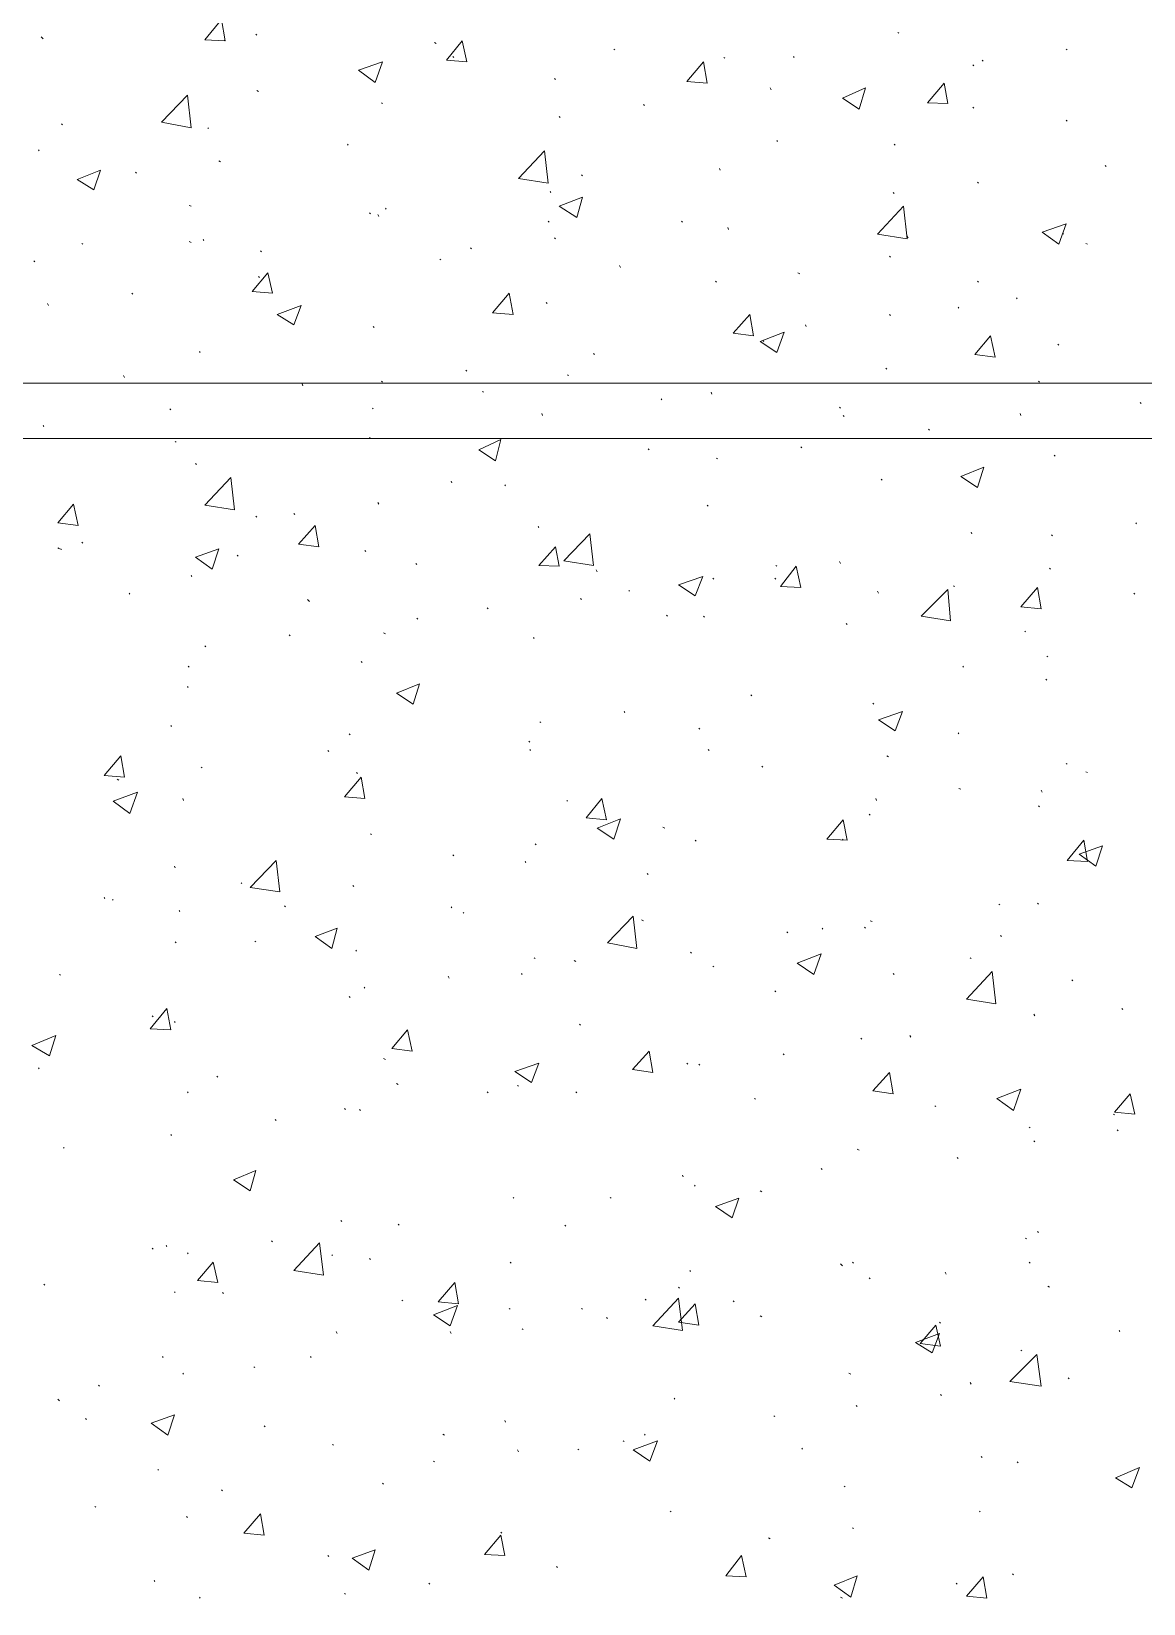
# Model space of a CAD drawing. Header units: millimetres. Extents: x 2928 to 3112, y 1220 to 1280.
# Drawn here: x 2976.951 to 2978.954, y 1254.415 to 1257.247 of the extents above; entities that cross this region are included whole.
import ezdxf

# ---------------------------------------------------------------- set-up
doc = ezdxf.new("R2010")
doc.units = ezdxf.units.MM

msp = doc.modelspace()

# ---------------------------------------------------------------- linework, layer by layer
at = {"color": 253, "linetype": 'Continuous', "lineweight": 5, "true_color": 0x9a9a9a}
for points in [[(2961.3116, 1241.9003), (2980.43854, 1241.9003), (2980.43854, 1247.74538), (2972.27343, 1247.74538), (2972.27343, 1256.61384), (2980.43854, 1256.61384), (2980.43854, 1261.45224), (2961.3116, 1261.45224), (2961.3116, 1249.1904)], [(2980.53854, 1247.84538), (2972.37343, 1247.84538), (2972.37343, 1256.51384), (2980.53854, 1256.51384)]]:
    msp.add_lwpolyline(points, dxfattribs=at)
at = {"color": 92, "linetype": 'Continuous', "lineweight": 13, "true_color": 0x00b800}
for points in [[(2977.2635, 1257.23218), (2977.2935, 1257.26885), (2977.2935, 1257.26885)], [(2977.30016, 1257.23052), (2977.2935, 1257.26885), (2977.2935, 1257.26885)], [(2976.97183, 1257.23385), (2976.96849, 1257.23718), (2976.96849, 1257.23718)], [(2977.2635, 1257.23218), (2977.30016, 1257.23052), (2977.30016, 1257.23052)], [(2977.30016, 1257.23052), (2977.2985, 1257.23218), (2977.2985, 1257.23218)], [(2977.35683, 1257.24052), (2977.35517, 1257.24218), (2977.35517, 1257.24218)], [(2977.68017, 1257.22552), (2977.67684, 1257.22718), (2977.67684, 1257.22718)], [(2977.6985, 1257.19552), (2977.72684, 1257.23052), (2977.72684, 1257.23052)], [(2977.73517, 1257.19218), (2977.72684, 1257.23052), (2977.72684, 1257.23052)], [(2978.51352, 1257.24385), (2978.51185, 1257.24552), (2978.51185, 1257.24552)], [(2977.6985, 1257.19552), (2977.73517, 1257.19218), (2977.73517, 1257.19218)], [(2977.71184, 1257.20052), (2977.71017, 1257.20218), (2977.71017, 1257.20218)], [(2978.00184, 1257.21385), (2978.00017, 1257.21552), (2978.00017, 1257.21552)], [(2978.20018, 1257.19885), (2978.19851, 1257.20052), (2978.19851, 1257.20052)], [(2978.32518, 1257.20052), (2978.32351, 1257.20218), (2978.32351, 1257.20218)], [(2978.66518, 1257.19385), (2978.66352, 1257.19552), (2978.66352, 1257.19552)], [(2978.81685, 1257.21385), (2978.81519, 1257.21552), (2978.81519, 1257.21552)], [(2977.54017, 1257.17718), (2977.5835, 1257.19218), (2977.5835, 1257.19218)], [(2977.54017, 1257.17718), (2977.57017, 1257.15551), (2977.57017, 1257.15551)], [(2977.57017, 1257.15551), (2977.5835, 1257.19218), (2977.5835, 1257.19218)], [(2978.13184, 1257.15718), (2978.16184, 1257.19218), (2978.16184, 1257.19218)], [(2978.16851, 1257.15385), (2978.16184, 1257.19218), (2978.16184, 1257.19218)], [(2978.64852, 1257.18552), (2978.64685, 1257.18718), (2978.64685, 1257.18718)], [(2977.36017, 1257.13885), (2977.35683, 1257.14051), (2977.35683, 1257.14051)], [(2977.89517, 1257.16051), (2977.89351, 1257.16218), (2977.89351, 1257.16218)], [(2978.13184, 1257.15718), (2978.16851, 1257.15385), (2978.16851, 1257.15385)], [(2978.28351, 1257.14218), (2978.28185, 1257.14551), (2978.28185, 1257.14551)], [(2978.41185, 1257.12718), (2978.45351, 1257.14551), (2978.45351, 1257.14551)], [(2978.44185, 1257.10718), (2978.45351, 1257.14551), (2978.45351, 1257.14551)], [(2978.56518, 1257.11885), (2978.59518, 1257.15385), (2978.59518, 1257.15385)], [(2978.60185, 1257.11718), (2978.59518, 1257.15385), (2978.59518, 1257.15385)], [(2977.18516, 1257.08385), (2977.23183, 1257.13218), (2977.23183, 1257.13218)], [(2977.2385, 1257.07385), (2977.23183, 1257.13218), (2977.23183, 1257.13218)], [(2977.5835, 1257.11718), (2977.58184, 1257.11885), (2977.58184, 1257.11885)], [(2978.05518, 1257.11385), (2978.05351, 1257.11551), (2978.05351, 1257.11551)], [(2978.41185, 1257.12718), (2978.44185, 1257.10718), (2978.44185, 1257.10718)], [(2978.56518, 1257.11885), (2978.60185, 1257.11718), (2978.60185, 1257.11718)], [(2978.64852, 1257.10885), (2978.64685, 1257.11051), (2978.64685, 1257.11051)], [(2977.00683, 1257.07885), (2977.00516, 1257.08051), (2977.00516, 1257.08051)], [(2977.18516, 1257.08385), (2977.2385, 1257.07385), (2977.2385, 1257.07385)], [(2977.90351, 1257.09218), (2977.90184, 1257.09385), (2977.90184, 1257.09385)], [(2978.81685, 1257.08551), (2978.81519, 1257.08718), (2978.81519, 1257.08718)], [(2977.27016, 1257.07218), (2977.2685, 1257.07385), (2977.2685, 1257.07385)], [(2976.96516, 1257.03218), (2976.96349, 1257.03385), (2976.96349, 1257.03385)], [(2977.52183, 1257.04218), (2977.52017, 1257.04385), (2977.52017, 1257.04385)], [(2977.82851, 1256.98218), (2977.87517, 1257.03218), (2977.87517, 1257.03218)], [(2977.88184, 1256.97385), (2977.87517, 1257.03218), (2977.87517, 1257.03218)], [(2978.29518, 1257.04885), (2978.29351, 1257.05051), (2978.29351, 1257.05051)], [(2978.50685, 1257.04218), (2978.50518, 1257.04385), (2978.50518, 1257.04385)], [(2977.03349, 1256.98051), (2977.07516, 1256.99718), (2977.07516, 1256.99718)], [(2977.06349, 1256.96218), (2977.07516, 1256.99718), (2977.07516, 1256.99718)], [(2977.29183, 1257.01218), (2977.2885, 1257.01385), (2977.2885, 1257.01385)], [(2978.19184, 1256.99718), (2978.19018, 1257.00051), (2978.19018, 1257.00051)], [(2978.88685, 1257.00385), (2978.88519, 1257.00551), (2978.88519, 1257.00551)], [(2977.03349, 1256.98051), (2977.06349, 1256.96218), (2977.06349, 1256.96218)], [(2977.14016, 1256.99218), (2977.1385, 1256.99385), (2977.1385, 1256.99385)], [(2977.82851, 1256.98218), (2977.88184, 1256.97385), (2977.88184, 1256.97385)], [(2977.94351, 1256.98718), (2977.94184, 1256.98885), (2977.94184, 1256.98885)], [(2978.65685, 1256.97385), (2978.65518, 1256.97551), (2978.65518, 1256.97551)], [(2977.88684, 1256.95718), (2977.88517, 1256.95885), (2977.88517, 1256.95885)], [(2977.90184, 1256.93218), (2977.94351, 1256.94885), (2977.94351, 1256.94885)], [(2977.93351, 1256.91218), (2977.94351, 1256.94885), (2977.94351, 1256.94885)], [(2978.50518, 1256.95551), (2978.50352, 1256.95718), (2978.50352, 1256.95718)], [(2977.2385, 1256.93218), (2977.23516, 1256.93385), (2977.23516, 1256.93385)], [(2977.56184, 1256.91884), (2977.56017, 1256.92051), (2977.56017, 1256.92051)], [(2977.57684, 1256.91384), (2977.57517, 1256.91718), (2977.57517, 1256.91718)], [(2977.59017, 1256.92718), (2977.5885, 1256.92884), (2977.5885, 1256.92884)], [(2977.90184, 1256.93218), (2977.93351, 1256.91218), (2977.93351, 1256.91218)], [(2978.47518, 1256.88218), (2978.52185, 1256.93218), (2978.52185, 1256.93218)], [(2978.52852, 1256.87384), (2978.52185, 1256.93218), (2978.52185, 1256.93218)], [(2977.88351, 1256.90384), (2977.88184, 1256.90551), (2977.88184, 1256.90551)], [(2978.12351, 1256.90384), (2978.12184, 1256.90551), (2978.12184, 1256.90551)], [(2978.20684, 1256.89051), (2978.20518, 1256.89384), (2978.20518, 1256.89384)], [(2978.47518, 1256.88218), (2978.52852, 1256.87384), (2978.52852, 1256.87384)], [(2978.77185, 1256.88551), (2978.81519, 1256.90051), (2978.81519, 1256.90051)], [(2978.77185, 1256.88551), (2978.80185, 1256.86384), (2978.80185, 1256.86384)], [(2978.80185, 1256.86384), (2978.81519, 1256.90051), (2978.81519, 1256.90051)], [(2978.81019, 1256.88218), (2978.80852, 1256.88384), (2978.80852, 1256.88384)], [(2977.04349, 1256.86384), (2977.04183, 1256.86551), (2977.04183, 1256.86551)], [(2977.2385, 1256.86718), (2977.23516, 1256.86884), (2977.23516, 1256.86884)], [(2977.26183, 1256.87051), (2977.26016, 1256.87218), (2977.26016, 1256.87218)], [(2977.7435, 1256.85551), (2977.74184, 1256.85718), (2977.74184, 1256.85718)], [(2977.89517, 1256.87384), (2977.89351, 1256.87551), (2977.89351, 1256.87551)], [(2978.53018, 1256.87551), (2978.52852, 1256.87884), (2978.52852, 1256.87884)], [(2978.85352, 1256.86384), (2978.85019, 1256.86551), (2978.85019, 1256.86551)], [(2976.95683, 1256.83218), (2976.95516, 1256.83384), (2976.95516, 1256.83384)], [(2977.36517, 1256.85051), (2977.3635, 1256.85218), (2977.3635, 1256.85218)], [(2977.6885, 1256.83551), (2977.68684, 1256.83718), (2977.68684, 1256.83718)], [(2978.01184, 1256.82218), (2978.01017, 1256.82551), (2978.01017, 1256.82551)], [(2978.49852, 1256.84051), (2978.49685, 1256.84218), (2978.49685, 1256.84218)], [(2977.3485, 1256.77884), (2977.37683, 1256.81218), (2977.37683, 1256.81218)], [(2977.36183, 1256.80384), (2977.36017, 1256.80551), (2977.36017, 1256.80551)], [(2977.38517, 1256.77551), (2977.37683, 1256.81218), (2977.37683, 1256.81218)], [(2978.18518, 1256.79551), (2978.18351, 1256.79718), (2978.18351, 1256.79718)], [(2978.33518, 1256.81051), (2978.33185, 1256.81218), (2978.33185, 1256.81218)], [(2978.65685, 1256.79551), (2978.65518, 1256.79718), (2978.65518, 1256.79718)], [(2977.1335, 1256.77384), (2977.13183, 1256.77551), (2977.13183, 1256.77551)], [(2977.3485, 1256.77884), (2977.38517, 1256.77551), (2977.38517, 1256.77551)], [(2977.78184, 1256.74051), (2977.81184, 1256.77551), (2977.81184, 1256.77551)], [(2977.81851, 1256.73718), (2977.81184, 1256.77551), (2977.81184, 1256.77551)], [(2976.98183, 1256.75384), (2976.98016, 1256.75718), (2976.98016, 1256.75718)], [(2977.3935, 1256.73718), (2977.43683, 1256.75384), (2977.43683, 1256.75384)], [(2977.4235, 1256.71884), (2977.43683, 1256.75384), (2977.43683, 1256.75384)], [(2977.78184, 1256.74051), (2977.81851, 1256.73718), (2977.81851, 1256.73718)], [(2977.88017, 1256.75718), (2977.87851, 1256.75884), (2977.87851, 1256.75884)], [(2978.62185, 1256.74884), (2978.62018, 1256.75051), (2978.62018, 1256.75051)], [(2978.72685, 1256.76551), (2978.72518, 1256.76718), (2978.72518, 1256.76718)], [(2977.3935, 1256.73718), (2977.4235, 1256.71884), (2977.4235, 1256.71884)], [(2977.5685, 1256.71384), (2977.56684, 1256.71551), (2977.56684, 1256.71551)], [(2978.21518, 1256.70384), (2978.24518, 1256.73718), (2978.24518, 1256.73718)], [(2978.25184, 1256.69884), (2978.24518, 1256.73718), (2978.24518, 1256.73718)], [(2978.34685, 1256.71551), (2978.34518, 1256.71884), (2978.34518, 1256.71884)], [(2978.49852, 1256.73551), (2978.49685, 1256.73718), (2978.49685, 1256.73718)], [(2978.21518, 1256.70384), (2978.25184, 1256.69884), (2978.25184, 1256.69884)], [(2978.26351, 1256.68884), (2978.30685, 1256.70551), (2978.30685, 1256.70551)], [(2978.26351, 1256.68884), (2978.29351, 1256.66884), (2978.29351, 1256.66884)], [(2978.27018, 1256.68884), (2978.26851, 1256.69051), (2978.26851, 1256.69051)], [(2978.29351, 1256.66884), (2978.30685, 1256.70551), (2978.30685, 1256.70551)], [(2978.65018, 1256.66551), (2978.67852, 1256.69884), (2978.67852, 1256.69884)], [(2978.68685, 1256.66051), (2978.67852, 1256.69884), (2978.67852, 1256.69884)], [(2978.80185, 1256.68217), (2978.80019, 1256.68384), (2978.80019, 1256.68384)], [(2977.25516, 1256.66884), (2977.2535, 1256.67051), (2977.2535, 1256.67051)], [(2977.96517, 1256.66551), (2977.96351, 1256.66717), (2977.96351, 1256.66717)], [(2978.65018, 1256.66551), (2978.68685, 1256.66051), (2978.68685, 1256.66051)], [(2977.1185, 1256.62384), (2977.11683, 1256.62717), (2977.11683, 1256.62717)], [(2977.73517, 1256.63551), (2977.7335, 1256.63717), (2977.7335, 1256.63717)], [(2977.91851, 1256.62717), (2977.91684, 1256.62884), (2977.91684, 1256.62884)], [(2978.49185, 1256.63884), (2978.49018, 1256.64051), (2978.49018, 1256.64051)], [(2977.44017, 1256.60884), (2977.4385, 1256.61217), (2977.4385, 1256.61217)], [(2977.5835, 1256.61551), (2977.58184, 1256.61717), (2977.58184, 1256.61717)], [(2977.76517, 1256.59717), (2977.7635, 1256.59884), (2977.7635, 1256.59884)], [(2978.76685, 1256.61551), (2978.76519, 1256.61717), (2978.76519, 1256.61717)], [(2978.08684, 1256.58384), (2978.08518, 1256.58551), (2978.08518, 1256.58551)], [(2978.17684, 1256.59384), (2978.17518, 1256.59717), (2978.17518, 1256.59717)], [(2978.40851, 1256.56884), (2978.40685, 1256.57051), (2978.40685, 1256.57051)], [(2978.95019, 1256.57717), (2978.94852, 1256.57884), (2978.94852, 1256.57884)], [(2977.20183, 1256.56551), (2977.20016, 1256.56717), (2977.20016, 1256.56717)], [(2977.56684, 1256.56717), (2977.56517, 1256.56884), (2977.56517, 1256.56884)], [(2977.87184, 1256.55551), (2977.87017, 1256.55884), (2977.87017, 1256.55884)], [(2978.41518, 1256.55384), (2978.41351, 1256.55551), (2978.41351, 1256.55551)], [(2978.73352, 1256.55551), (2978.73185, 1256.55884), (2978.73185, 1256.55884)], [(2976.97349, 1256.53551), (2976.97183, 1256.53717), (2976.97183, 1256.53717)], [(2977.56184, 1256.51384), (2977.56017, 1256.51551), (2977.56017, 1256.51551)], [(2978.56852, 1256.52884), (2978.56685, 1256.53051), (2978.56685, 1256.53051)], [(2977.21183, 1256.50717), (2977.21016, 1256.50884), (2977.21016, 1256.50884)], [(2977.75684, 1256.49384), (2977.79684, 1256.51217), (2977.79684, 1256.51217)], [(2977.75684, 1256.49384), (2977.78684, 1256.47384), (2977.78684, 1256.47384)], [(2977.78684, 1256.47384), (2977.79684, 1256.51217), (2977.79684, 1256.51217)], [(2978.06351, 1256.49384), (2978.06184, 1256.49551), (2978.06184, 1256.49551)], [(2978.33851, 1256.49717), (2978.33685, 1256.49884), (2978.33685, 1256.49884)], [(2977.2485, 1256.46717), (2977.24683, 1256.46884), (2977.24683, 1256.46884)], [(2978.18684, 1256.47717), (2978.18518, 1256.47884), (2978.18518, 1256.47884)], [(2978.62518, 1256.4455), (2978.66685, 1256.46217), (2978.66685, 1256.46217)], [(2978.65518, 1256.4255), (2978.66685, 1256.46217), (2978.66685, 1256.46217)], [(2978.79519, 1256.48217), (2978.79352, 1256.48384), (2978.79352, 1256.48384)], [(2977.2635, 1256.39384), (2977.31016, 1256.44384), (2977.31016, 1256.44384)], [(2977.31683, 1256.3855), (2977.31016, 1256.44384), (2977.31016, 1256.44384)], [(2977.7085, 1256.43384), (2977.70684, 1256.43717), (2977.70684, 1256.43717)], [(2977.80517, 1256.42884), (2977.80351, 1256.4305), (2977.80351, 1256.4305)], [(2978.48351, 1256.43884), (2978.48185, 1256.4405), (2978.48185, 1256.4405)], [(2978.62518, 1256.4455), (2978.65518, 1256.4255), (2978.65518, 1256.4255)], [(2976.99849, 1256.36217), (2977.02683, 1256.3955), (2977.02683, 1256.3955)], [(2977.03516, 1256.35717), (2977.02683, 1256.3955), (2977.02683, 1256.3955)], [(2977.2635, 1256.39384), (2977.31683, 1256.3855), (2977.31683, 1256.3855)], [(2977.35683, 1256.37217), (2977.35517, 1256.37384), (2977.35517, 1256.37384)], [(2977.42517, 1256.37717), (2977.4235, 1256.37884), (2977.4235, 1256.37884)], [(2977.57684, 1256.3955), (2977.57517, 1256.39884), (2977.57517, 1256.39884)], [(2978.17018, 1256.39217), (2978.16851, 1256.39384), (2978.16851, 1256.39384)], [(2976.99849, 1256.36217), (2977.03516, 1256.35717), (2977.03516, 1256.35717)], [(2977.43183, 1256.32384), (2977.46183, 1256.35717), (2977.46183, 1256.35717)], [(2977.4685, 1256.31884), (2977.46183, 1256.35717), (2977.46183, 1256.35717)], [(2977.86517, 1256.35384), (2977.86351, 1256.3555), (2977.86351, 1256.3555)], [(2978.64518, 1256.34217), (2978.64352, 1256.3455), (2978.64352, 1256.3455)], [(2978.94185, 1256.3605), (2978.94019, 1256.36217), (2978.94019, 1256.36217)], [(2977.00183, 1256.3155), (2976.99849, 1256.31717), (2976.99849, 1256.31717)], [(2977.00516, 1256.31384), (2977.00349, 1256.3155), (2977.00349, 1256.3155)], [(2977.04349, 1256.3255), (2977.04183, 1256.32717), (2977.04183, 1256.32717)], [(2977.24683, 1256.3005), (2977.2885, 1256.3155), (2977.2885, 1256.3155)], [(2977.27683, 1256.27884), (2977.2885, 1256.3155), (2977.2885, 1256.3155)], [(2977.43183, 1256.32384), (2977.4685, 1256.31884), (2977.4685, 1256.31884)], [(2977.86517, 1256.2855), (2977.89517, 1256.31884), (2977.89517, 1256.31884)], [(2977.90184, 1256.28384), (2977.89517, 1256.31884), (2977.89517, 1256.31884)], [(2977.91017, 1256.29384), (2977.95684, 1256.34217), (2977.95684, 1256.34217)], [(2977.96351, 1256.2855), (2977.95684, 1256.34217), (2977.95684, 1256.34217)], [(2978.79019, 1256.33884), (2978.78852, 1256.3405), (2978.78852, 1256.3405)], [(2977.24683, 1256.3005), (2977.27683, 1256.27884), (2977.27683, 1256.27884)], [(2977.3235, 1256.30217), (2977.32183, 1256.30384), (2977.32183, 1256.30384)], [(2977.5535, 1256.3105), (2977.55183, 1256.31217), (2977.55183, 1256.31217)], [(2977.64517, 1256.28717), (2977.6435, 1256.28884), (2977.6435, 1256.28884)], [(2977.91017, 1256.29384), (2977.96351, 1256.2855), (2977.96351, 1256.2855)], [(2978.40851, 1256.28884), (2978.40685, 1256.29217), (2978.40685, 1256.29217)], [(2977.24016, 1256.2655), (2977.2385, 1256.26717), (2977.2385, 1256.26717)], [(2977.86517, 1256.2855), (2977.90184, 1256.28384), (2977.90184, 1256.28384)], [(2977.97017, 1256.27384), (2977.96851, 1256.27717), (2977.96851, 1256.27717)], [(2978.11684, 1256.2505), (2978.16018, 1256.2655), (2978.16018, 1256.2655)], [(2978.14684, 1256.2305), (2978.16018, 1256.2655), (2978.16018, 1256.2655)], [(2978.18018, 1256.2605), (2978.17851, 1256.26217), (2978.17851, 1256.26217)], [(2978.29185, 1256.2605), (2978.29018, 1256.26217), (2978.29018, 1256.26217)], [(2978.29351, 1256.28384), (2978.29185, 1256.2855), (2978.29185, 1256.2855)], [(2978.30018, 1256.24717), (2978.32851, 1256.28384), (2978.32851, 1256.28384)], [(2978.33685, 1256.2455), (2978.32851, 1256.28384), (2978.32851, 1256.28384)], [(2978.78685, 1256.27884), (2978.78519, 1256.2805), (2978.78519, 1256.2805)], [(2977.1285, 1256.23384), (2977.12683, 1256.2355), (2977.12683, 1256.2355)], [(2978.02851, 1256.23884), (2978.02684, 1256.2405), (2978.02684, 1256.2405)], [(2978.11684, 1256.2505), (2978.14684, 1256.2305), (2978.14684, 1256.2305)], [(2978.30018, 1256.24717), (2978.33685, 1256.2455), (2978.33685, 1256.2455)], [(2978.47685, 1256.2355), (2978.47518, 1256.23884), (2978.47518, 1256.23884)], [(2978.55352, 1256.19383), (2978.60185, 1256.24217), (2978.60185, 1256.24217)], [(2978.60685, 1256.1855), (2978.60185, 1256.24217), (2978.60185, 1256.24217)], [(2978.61352, 1256.24717), (2978.61185, 1256.24884), (2978.61185, 1256.24884)], [(2978.73352, 1256.2105), (2978.76352, 1256.2455), (2978.76352, 1256.2455)], [(2978.77019, 1256.20717), (2978.76352, 1256.2455), (2978.76352, 1256.2455)], [(2978.93852, 1256.23384), (2978.93685, 1256.2355), (2978.93685, 1256.2355)], [(2977.45183, 1256.2205), (2977.4485, 1256.22383), (2977.4485, 1256.22383)], [(2977.7735, 1256.20717), (2977.77184, 1256.20883), (2977.77184, 1256.20883)], [(2977.94184, 1256.22383), (2977.94017, 1256.2255), (2977.94017, 1256.2255)], [(2978.73352, 1256.2105), (2978.77019, 1256.20717), (2978.77019, 1256.20717)], [(2977.64684, 1256.18883), (2977.64517, 1256.1905), (2977.64517, 1256.1905)], [(2978.09684, 1256.19383), (2978.09518, 1256.1955), (2978.09518, 1256.1955)], [(2978.16351, 1256.19217), (2978.16184, 1256.19383), (2978.16184, 1256.19383)], [(2978.42018, 1256.17883), (2978.41851, 1256.1805), (2978.41851, 1256.1805)], [(2978.55352, 1256.19383), (2978.60685, 1256.1855), (2978.60685, 1256.1855)], [(2977.41683, 1256.15883), (2977.41517, 1256.1605), (2977.41517, 1256.1605)], [(2977.5885, 1256.16217), (2977.58517, 1256.16383), (2977.58517, 1256.16383)], [(2977.85684, 1256.15383), (2977.85517, 1256.1555), (2977.85517, 1256.1555)], [(2978.74185, 1256.1655), (2978.74019, 1256.16717), (2978.74019, 1256.16717)], [(2977.26516, 1256.13883), (2977.2635, 1256.1405), (2977.2635, 1256.1405)], [(2978.78185, 1256.1205), (2978.78019, 1256.12217), (2978.78019, 1256.12217)], [(2977.23516, 1256.10217), (2977.2335, 1256.10383), (2977.2335, 1256.10383)], [(2977.54683, 1256.1105), (2977.54517, 1256.11217), (2977.54517, 1256.11217)], [(2978.63018, 1256.10217), (2978.62852, 1256.10383), (2978.62852, 1256.10383)], [(2977.2335, 1256.0655), (2977.23183, 1256.06717), (2977.23183, 1256.06717)], [(2977.6085, 1256.0555), (2977.65017, 1256.07217), (2977.65017, 1256.07217)], [(2977.6385, 1256.0355), (2977.65017, 1256.07217), (2977.65017, 1256.07217)], [(2978.78019, 1256.07883), (2978.77852, 1256.0805), (2978.77852, 1256.0805)], [(2977.6085, 1256.0555), (2977.6385, 1256.0355), (2977.6385, 1256.0355)], [(2978.24851, 1256.0505), (2978.24684, 1256.05217), (2978.24684, 1256.05217)], [(2978.46851, 1256.0355), (2978.46685, 1256.03717), (2978.46685, 1256.03717)], [(2977.86851, 1256.00217), (2977.86684, 1256.00383), (2977.86684, 1256.00383)], [(2978.02017, 1256.0205), (2978.01851, 1256.02217), (2978.01851, 1256.02217)], [(2978.47685, 1256.00717), (2978.52018, 1256.02217), (2978.52018, 1256.02217)], [(2978.47685, 1256.00717), (2978.50685, 1255.98716), (2978.50685, 1255.98716)], [(2978.50685, 1255.98716), (2978.52018, 1256.02217), (2978.52018, 1256.02217)], [(2977.2035, 1255.9955), (2977.20183, 1255.99717), (2977.20183, 1255.99717)], [(2977.52517, 1255.9805), (2977.5235, 1255.98216), (2977.5235, 1255.98216)], [(2978.15518, 1255.9905), (2978.15351, 1255.99216), (2978.15351, 1255.99216)], [(2978.62185, 1255.98216), (2978.62018, 1255.98383), (2978.62018, 1255.98383)], [(2977.48683, 1255.9505), (2977.48517, 1255.95216), (2977.48517, 1255.95216)], [(2977.84851, 1255.96716), (2977.84684, 1255.96883), (2977.84684, 1255.96883)], [(2977.85017, 1255.95216), (2977.84851, 1255.95383), (2977.84851, 1255.95383)], [(2978.17184, 1255.95216), (2978.17018, 1255.95383), (2978.17018, 1255.95383)], [(2977.08183, 1255.90716), (2977.11183, 1255.94216), (2977.11183, 1255.94216)], [(2977.1185, 1255.90383), (2977.11183, 1255.94216), (2977.11183, 1255.94216)], [(2977.2585, 1255.9205), (2977.25683, 1255.92216), (2977.25683, 1255.92216)], [(2978.26851, 1255.92216), (2978.26685, 1255.92383), (2978.26685, 1255.92383)], [(2978.49518, 1255.9405), (2978.49185, 1255.94216), (2978.49185, 1255.94216)], [(2978.81685, 1255.92716), (2978.81519, 1255.92883), (2978.81519, 1255.92883)], [(2977.08183, 1255.90716), (2977.1185, 1255.90383), (2977.1185, 1255.90383)], [(2977.1085, 1255.89883), (2977.10516, 1255.9005), (2977.10516, 1255.9005)], [(2977.51517, 1255.86883), (2977.54517, 1255.90383), (2977.54517, 1255.90383)], [(2977.5385, 1255.9105), (2977.53683, 1255.91216), (2977.53683, 1255.91216)], [(2977.55183, 1255.8655), (2977.54517, 1255.90383), (2977.54517, 1255.90383)], [(2978.85352, 1255.91216), (2978.85019, 1255.91383), (2978.85019, 1255.91383)], [(2977.0985, 1255.8605), (2977.14183, 1255.87716), (2977.14183, 1255.87716)], [(2977.1285, 1255.83883), (2977.14183, 1255.87716), (2977.14183, 1255.87716)], [(2977.22516, 1255.86216), (2977.2235, 1255.8655), (2977.2235, 1255.8655)], [(2977.51517, 1255.86883), (2977.55183, 1255.8655), (2977.55183, 1255.8655)], [(2977.91684, 1255.8605), (2977.91517, 1255.86216), (2977.91517, 1255.86216)], [(2977.95017, 1255.8305), (2977.97851, 1255.8655), (2977.97851, 1255.8655)], [(2977.98684, 1255.82716), (2977.97851, 1255.8655), (2977.97851, 1255.8655)], [(2978.47351, 1255.86216), (2978.47185, 1255.8655), (2978.47185, 1255.8655)], [(2978.62518, 1255.88216), (2978.62185, 1255.88383), (2978.62185, 1255.88383)], [(2978.77185, 1255.87716), (2978.77019, 1255.8805), (2978.77019, 1255.8805)], [(2977.0985, 1255.8605), (2977.1285, 1255.83883), (2977.1285, 1255.83883)], [(2978.46185, 1255.8355), (2978.46018, 1255.83716), (2978.46018, 1255.83716)], [(2978.76685, 1255.8505), (2978.76519, 1255.85216), (2978.76519, 1255.85216)], [(2977.95017, 1255.8305), (2977.98684, 1255.82716), (2977.98684, 1255.82716)], [(2977.97017, 1255.81216), (2978.01184, 1255.82883), (2978.01184, 1255.82883)], [(2977.97017, 1255.81216), (2978.00017, 1255.79216), (2978.00017, 1255.79216)], [(2978.00017, 1255.79216), (2978.01184, 1255.82883), (2978.01184, 1255.82883)], [(2978.09184, 1255.81216), (2978.08851, 1255.81383), (2978.08851, 1255.81383)], [(2978.38351, 1255.79216), (2978.41351, 1255.82716), (2978.41351, 1255.82716)], [(2978.42018, 1255.7905), (2978.41351, 1255.82716), (2978.41351, 1255.82716)], [(2977.5635, 1255.8005), (2977.56184, 1255.80216), (2977.56184, 1255.80216)], [(2977.86017, 1255.78216), (2977.85851, 1255.78383), (2977.85851, 1255.78383)], [(2978.14851, 1255.78883), (2978.14684, 1255.7905), (2978.14684, 1255.7905)], [(2978.38351, 1255.79216), (2978.42018, 1255.7905), (2978.42018, 1255.7905)], [(2978.41351, 1255.7905), (2978.41185, 1255.79216), (2978.41185, 1255.79216)], [(2978.81685, 1255.75383), (2978.84685, 1255.7905), (2978.84685, 1255.7905)], [(2978.83852, 1255.7655), (2978.88019, 1255.7805), (2978.88019, 1255.7805)], [(2978.85352, 1255.75216), (2978.84685, 1255.7905), (2978.84685, 1255.7905)], [(2978.86852, 1255.74383), (2978.88019, 1255.7805), (2978.88019, 1255.7805)], [(2977.34517, 1255.70549), (2977.39183, 1255.75383), (2977.39183, 1255.75383)], [(2977.3985, 1255.69716), (2977.39183, 1255.75383), (2977.39183, 1255.75383)], [(2977.71184, 1255.76216), (2977.71017, 1255.76383), (2977.71017, 1255.76383)], [(2977.84184, 1255.75049), (2977.84017, 1255.75216), (2977.84017, 1255.75216)], [(2978.81685, 1255.75383), (2978.85352, 1255.75216), (2978.85352, 1255.75216)], [(2978.83852, 1255.7655), (2978.86852, 1255.74383), (2978.86852, 1255.74383)], [(2977.21016, 1255.74049), (2977.2085, 1255.74383), (2977.2085, 1255.74383)], [(2978.06184, 1255.72883), (2978.06018, 1255.73049), (2978.06018, 1255.73049)], [(2977.33017, 1255.71216), (2977.3285, 1255.71383), (2977.3285, 1255.71383)], [(2977.34517, 1255.70549), (2977.3985, 1255.69716), (2977.3985, 1255.69716)], [(2977.53183, 1255.70716), (2977.53017, 1255.70883), (2977.53017, 1255.70883)], [(2977.08349, 1255.68549), (2977.08183, 1255.68716), (2977.08183, 1255.68716)], [(2977.0985, 1255.68216), (2977.09683, 1255.68383), (2977.09683, 1255.68383)], [(2977.4085, 1255.67049), (2977.40683, 1255.67216), (2977.40683, 1255.67216)], [(2977.7085, 1255.66883), (2977.70684, 1255.67049), (2977.70684, 1255.67049)], [(2978.69518, 1255.67383), (2978.69352, 1255.67549), (2978.69352, 1255.67549)], [(2978.76519, 1255.67549), (2978.76352, 1255.67716), (2978.76352, 1255.67716)], [(2977.2185, 1255.66216), (2977.21683, 1255.66383), (2977.21683, 1255.66383)], [(2977.73017, 1255.65883), (2977.7285, 1255.66049), (2977.7285, 1255.66049)], [(2977.98851, 1255.60549), (2978.03518, 1255.65383), (2978.03518, 1255.65383)], [(2978.04184, 1255.59549), (2978.03518, 1255.65383), (2978.03518, 1255.65383)], [(2978.05351, 1255.64549), (2978.05018, 1255.64716), (2978.05018, 1255.64716)], [(2978.46518, 1255.64383), (2978.46185, 1255.64549), (2978.46185, 1255.64549)], [(2977.35517, 1255.60716), (2977.3535, 1255.60883), (2977.3535, 1255.60883)], [(2977.46183, 1255.61716), (2977.50183, 1255.63216), (2977.50183, 1255.63216)], [(2977.46183, 1255.61716), (2977.49183, 1255.59549), (2977.49183, 1255.59549)], [(2977.49183, 1255.59549), (2977.50183, 1255.63216), (2977.50183, 1255.63216)], [(2978.31351, 1255.62383), (2978.31185, 1255.62549), (2978.31185, 1255.62549)], [(2978.37685, 1255.63049), (2978.37518, 1255.63216), (2978.37518, 1255.63216)], [(2978.45351, 1255.63216), (2978.45185, 1255.63383), (2978.45185, 1255.63383)], [(2978.69852, 1255.61716), (2978.69685, 1255.61883), (2978.69685, 1255.61883)], [(2977.21183, 1255.60549), (2977.21016, 1255.60716), (2977.21016, 1255.60716)], [(2977.53683, 1255.59049), (2977.53517, 1255.59216), (2977.53517, 1255.59216)], [(2977.98851, 1255.60549), (2978.04184, 1255.59549), (2978.04184, 1255.59549)], [(2978.14018, 1255.58716), (2978.13851, 1255.58883), (2978.13851, 1255.58883)], [(2978.33018, 1255.56883), (2978.37351, 1255.58549), (2978.37351, 1255.58549)], [(2978.36018, 1255.54883), (2978.37351, 1255.58549), (2978.37351, 1255.58549)], [(2977.85851, 1255.57716), (2977.85684, 1255.57883), (2977.85684, 1255.57883)], [(2977.93184, 1255.57216), (2977.92851, 1255.57383), (2977.92851, 1255.57383)], [(2978.18018, 1255.56216), (2978.17851, 1255.56383), (2978.17851, 1255.56383)], [(2978.33018, 1255.56883), (2978.36018, 1255.54883), (2978.36018, 1255.54883)], [(2978.63518, 1255.50382), (2978.68185, 1255.55383), (2978.68185, 1255.55383)], [(2978.64352, 1255.57716), (2978.64185, 1255.57883), (2978.64185, 1255.57883)], [(2978.68852, 1255.49549), (2978.68185, 1255.55383), (2978.68185, 1255.55383)], [(2977.00349, 1255.54716), (2977.00183, 1255.54883), (2977.00183, 1255.54883)], [(2977.55183, 1255.52382), (2977.55017, 1255.52549), (2977.55017, 1255.52549)], [(2977.7035, 1255.54216), (2977.70184, 1255.54549), (2977.70184, 1255.54549)], [(2977.83517, 1255.54883), (2977.83351, 1255.55049), (2977.83351, 1255.55049)], [(2978.50518, 1255.54883), (2978.50352, 1255.55049), (2978.50352, 1255.55049)], [(2978.82685, 1255.53716), (2978.82519, 1255.53883), (2978.82519, 1255.53883)], [(2977.52517, 1255.50716), (2977.5235, 1255.50882), (2977.5235, 1255.50882)], [(2978.29185, 1255.51716), (2978.29018, 1255.51882), (2978.29018, 1255.51882)], [(2978.63518, 1255.50382), (2978.68852, 1255.49549), (2978.68852, 1255.49549)], [(2977.16516, 1255.45049), (2977.19516, 1255.48716), (2977.19516, 1255.48716)], [(2977.17016, 1255.47216), (2977.1685, 1255.47382), (2977.1685, 1255.47382)], [(2977.20183, 1255.44882), (2977.19516, 1255.48716), (2977.19516, 1255.48716)], [(2978.75852, 1255.47382), (2978.75685, 1255.47716), (2978.75685, 1255.47716)], [(2978.91685, 1255.48549), (2978.91519, 1255.48716), (2978.91519, 1255.48716)], [(2976.95183, 1255.42049), (2976.99516, 1255.43882), (2976.99516, 1255.43882)], [(2976.98349, 1255.40216), (2976.99516, 1255.43882), (2976.99516, 1255.43882)], [(2977.16516, 1255.45049), (2977.20183, 1255.44882), (2977.20183, 1255.44882)], [(2977.21016, 1255.46216), (2977.2085, 1255.46382), (2977.2085, 1255.46382)], [(2977.60017, 1255.41549), (2977.6285, 1255.44882), (2977.6285, 1255.44882)], [(2977.63684, 1255.41049), (2977.6285, 1255.44882), (2977.6285, 1255.44882)], [(2977.94017, 1255.45716), (2977.93851, 1255.45882), (2977.93851, 1255.45882)], [(2978.53518, 1255.43549), (2978.53352, 1255.43882), (2978.53352, 1255.43882)], [(2976.95183, 1255.42049), (2976.98349, 1255.40216), (2976.98349, 1255.40216)], [(2977.60017, 1255.41549), (2977.63684, 1255.41049), (2977.63684, 1255.41049)], [(2978.03351, 1255.37716), (2978.06351, 1255.41049), (2978.06351, 1255.41049)], [(2978.07018, 1255.37216), (2978.06351, 1255.41049), (2978.06351, 1255.41049)], [(2978.44685, 1255.43216), (2978.44518, 1255.43382), (2978.44518, 1255.43382)], [(2977.5885, 1255.39549), (2977.58517, 1255.39716), (2977.58517, 1255.39716)], [(2977.82184, 1255.37382), (2977.86517, 1255.38882), (2977.86517, 1255.38882)], [(2977.85184, 1255.35382), (2977.86517, 1255.38882), (2977.86517, 1255.38882)], [(2978.13351, 1255.38716), (2978.13184, 1255.38882), (2978.13184, 1255.38882)], [(2978.15518, 1255.38549), (2978.15351, 1255.38716), (2978.15351, 1255.38716)], [(2978.30685, 1255.40382), (2978.30518, 1255.40549), (2978.30518, 1255.40549)], [(2976.96516, 1255.37882), (2976.96349, 1255.38049), (2976.96349, 1255.38049)], [(2977.28683, 1255.36382), (2977.28516, 1255.36549), (2977.28516, 1255.36549)], [(2977.82184, 1255.37382), (2977.85184, 1255.35382), (2977.85184, 1255.35382)], [(2978.03351, 1255.37716), (2978.07018, 1255.37216), (2978.07018, 1255.37216)], [(2978.46685, 1255.33882), (2978.49685, 1255.37216), (2978.49685, 1255.37216)], [(2978.50352, 1255.33382), (2978.49685, 1255.37216), (2978.49685, 1255.37216)], [(2977.2335, 1255.33549), (2977.23183, 1255.33716), (2977.23183, 1255.33716)], [(2977.61184, 1255.35049), (2977.6085, 1255.35216), (2977.6085, 1255.35216)], [(2977.7735, 1255.33549), (2977.77184, 1255.33716), (2977.77184, 1255.33716)], [(2977.82851, 1255.34716), (2977.82684, 1255.34882), (2977.82684, 1255.34882)], [(2977.93351, 1255.33549), (2977.93184, 1255.33716), (2977.93184, 1255.33716)], [(2978.25518, 1255.32382), (2978.25351, 1255.32549), (2978.25351, 1255.32549)], [(2978.46685, 1255.33882), (2978.50352, 1255.33382), (2978.50352, 1255.33382)], [(2978.69018, 1255.32549), (2978.73352, 1255.34216), (2978.73352, 1255.34216)], [(2978.69018, 1255.32549), (2978.72018, 1255.30382), (2978.72018, 1255.30382)], [(2978.72018, 1255.30382), (2978.73352, 1255.34216), (2978.73352, 1255.34216)], [(2978.90185, 1255.30049), (2978.93019, 1255.33382), (2978.93019, 1255.33382)], [(2978.93852, 1255.29716), (2978.93019, 1255.33382), (2978.93019, 1255.33382)], [(2977.51683, 1255.30549), (2977.51517, 1255.30716), (2977.51517, 1255.30716)], [(2977.5435, 1255.30382), (2977.54183, 1255.30549), (2977.54183, 1255.30549)], [(2978.58018, 1255.31049), (2978.57852, 1255.31216), (2978.57852, 1255.31216)], [(2978.90185, 1255.29549), (2978.90019, 1255.29716), (2978.90019, 1255.29716)], [(2978.90185, 1255.30049), (2978.93852, 1255.29716), (2978.93852, 1255.29716)], [(2977.39183, 1255.28549), (2977.39017, 1255.28715), (2977.39017, 1255.28715)], [(2978.75019, 1255.27215), (2978.74852, 1255.27382), (2978.74852, 1255.27382)], [(2978.90852, 1255.26715), (2978.90685, 1255.26882), (2978.90685, 1255.26882)], [(2977.2035, 1255.25882), (2977.20183, 1255.26049), (2977.20183, 1255.26049)], [(2978.75852, 1255.24715), (2978.75685, 1255.24882), (2978.75685, 1255.24882)], [(2977.01016, 1255.23549), (2977.00849, 1255.23715), (2977.00849, 1255.23715)], [(2978.44185, 1255.23215), (2978.43851, 1255.23382), (2978.43851, 1255.23382)], [(2978.62018, 1255.21715), (2978.61852, 1255.21882), (2978.61852, 1255.21882)], [(2977.31516, 1255.17882), (2977.35517, 1255.19549), (2977.35517, 1255.19549)], [(2977.34517, 1255.15882), (2977.35517, 1255.19549), (2977.35517, 1255.19549)], [(2978.12518, 1255.18382), (2978.12351, 1255.18715), (2978.12351, 1255.18715)], [(2978.37518, 1255.19715), (2978.37351, 1255.19882), (2978.37351, 1255.19882)], [(2977.31516, 1255.17882), (2977.34517, 1255.15882), (2977.34517, 1255.15882)], [(2978.14684, 1255.16715), (2978.14518, 1255.16882), (2978.14518, 1255.16882)], [(2978.26685, 1255.15715), (2978.26351, 1255.15882), (2978.26351, 1255.15882)], [(2977.82017, 1255.14549), (2977.81851, 1255.14715), (2977.81851, 1255.14715)], [(2977.99517, 1255.14549), (2977.99351, 1255.14715), (2977.99351, 1255.14715)], [(2978.18351, 1255.13049), (2978.22518, 1255.14549), (2978.22518, 1255.14549)], [(2978.18351, 1255.13049), (2978.21351, 1255.11049), (2978.21351, 1255.11049)], [(2978.21351, 1255.11049), (2978.22518, 1255.14549), (2978.22518, 1255.14549)], [(2977.51017, 1255.10382), (2977.5085, 1255.10549), (2977.5085, 1255.10549)], [(2977.6135, 1255.09715), (2977.61184, 1255.09882), (2977.61184, 1255.09882)], [(2977.91351, 1255.09549), (2977.91184, 1255.09715), (2977.91184, 1255.09715)], [(2978.74352, 1255.07215), (2978.74185, 1255.07382), (2978.74185, 1255.07382)], [(2978.76519, 1255.08382), (2978.76352, 1255.08549), (2978.76352, 1255.08549)], [(2977.17016, 1255.05382), (2977.1685, 1255.05548), (2977.1685, 1255.05548)], [(2977.19516, 1255.05882), (2977.1935, 1255.06048), (2977.1935, 1255.06048)], [(2977.2335, 1255.04548), (2977.23183, 1255.04715), (2977.23183, 1255.04715)], [(2977.38517, 1255.06715), (2977.3835, 1255.06882), (2977.3835, 1255.06882)], [(2977.4235, 1255.01548), (2977.47017, 1255.06549), (2977.47017, 1255.06549)], [(2977.47683, 1255.00715), (2977.47017, 1255.06549), (2977.47017, 1255.06549)], [(2977.4935, 1255.04215), (2977.49183, 1255.04382), (2977.49183, 1255.04382)], [(2977.25016, 1254.99715), (2977.2785, 1255.03048), (2977.2785, 1255.03048)], [(2977.28683, 1254.99382), (2977.2785, 1255.03048), (2977.2785, 1255.03048)], [(2977.4235, 1255.01548), (2977.47683, 1255.00715), (2977.47683, 1255.00715)], [(2977.56184, 1255.03548), (2977.56017, 1255.03715), (2977.56017, 1255.03715)], [(2977.81517, 1255.02882), (2977.81351, 1255.03048), (2977.81351, 1255.03048)], [(2978.13851, 1255.01382), (2978.13684, 1255.01548), (2978.13684, 1255.01548)], [(2978.41185, 1255.02382), (2978.40851, 1255.02715), (2978.40851, 1255.02715)], [(2978.43185, 1255.02882), (2978.43018, 1255.03048), (2978.43018, 1255.03048)], [(2978.75019, 1255.02882), (2978.74852, 1255.03048), (2978.74852, 1255.03048)], [(2976.97516, 1254.98882), (2976.97349, 1254.99048), (2976.97349, 1254.99048)], [(2977.25016, 1254.99715), (2977.28683, 1254.99382), (2977.28683, 1254.99382)], [(2977.6835, 1254.95882), (2977.7135, 1254.99382), (2977.7135, 1254.99382)], [(2977.72017, 1254.95548), (2977.7135, 1254.99382), (2977.7135, 1254.99382)], [(2978.11851, 1254.98382), (2978.11684, 1254.98548), (2978.11684, 1254.98548)], [(2978.46185, 1255.00048), (2978.46018, 1255.00215), (2978.46018, 1255.00215)], [(2978.59852, 1255.00882), (2978.59685, 1255.01215), (2978.59685, 1255.01215)], [(2978.78519, 1254.98548), (2978.78185, 1254.98715), (2978.78185, 1254.98715)], [(2977.21016, 1254.97548), (2977.2085, 1254.97715), (2977.2085, 1254.97715)], [(2977.29683, 1254.97382), (2977.29516, 1254.97548), (2977.29516, 1254.97548)], [(2977.62017, 1254.96048), (2977.6185, 1254.96215), (2977.6185, 1254.96215)], [(2977.6835, 1254.95882), (2977.72017, 1254.95548), (2977.72017, 1254.95548)], [(2978.05851, 1254.96215), (2978.05684, 1254.96382), (2978.05684, 1254.96382)], [(2978.07018, 1254.91548), (2978.11684, 1254.96548), (2978.11684, 1254.96548)], [(2978.12351, 1254.90715), (2978.11684, 1254.96548), (2978.11684, 1254.96548)], [(2978.21684, 1254.95882), (2978.21518, 1254.96048), (2978.21518, 1254.96048)], [(2977.67517, 1254.93548), (2977.7185, 1254.95215), (2977.7185, 1254.95215)], [(2977.67517, 1254.93548), (2977.70517, 1254.91548), (2977.70517, 1254.91548)], [(2977.70517, 1254.91548), (2977.7185, 1254.95215), (2977.7185, 1254.95215)], [(2977.81351, 1254.94548), (2977.81184, 1254.94715), (2977.81184, 1254.94715)], [(2977.94351, 1254.94548), (2977.94184, 1254.94715), (2977.94184, 1254.94715)], [(2977.98851, 1254.92882), (2977.98684, 1254.93048), (2977.98684, 1254.93048)], [(2978.11684, 1254.92215), (2978.14684, 1254.95548), (2978.14684, 1254.95548)], [(2978.15351, 1254.91715), (2978.14684, 1254.95548), (2978.14684, 1254.95548)], [(2978.26685, 1254.93215), (2978.26351, 1254.93382), (2978.26351, 1254.93382)], [(2977.50183, 1254.90215), (2977.50017, 1254.90548), (2977.50017, 1254.90548)], [(2977.70684, 1254.90215), (2977.70517, 1254.90548), (2977.70517, 1254.90548)], [(2977.83684, 1254.90882), (2977.83517, 1254.91048), (2977.83517, 1254.91048)], [(2978.07018, 1254.91548), (2978.12351, 1254.90715), (2978.12351, 1254.90715)], [(2978.11684, 1254.92215), (2978.15351, 1254.91715), (2978.15351, 1254.91715)], [(2978.54352, 1254.88548), (2978.58685, 1254.90215), (2978.58685, 1254.90215)], [(2978.55185, 1254.88382), (2978.58018, 1254.91715), (2978.58018, 1254.91715)], [(2978.57352, 1254.86715), (2978.58685, 1254.90215), (2978.58685, 1254.90215)], [(2978.58852, 1254.87882), (2978.58018, 1254.91715), (2978.58018, 1254.91715)], [(2978.58852, 1254.92048), (2978.58685, 1254.92215), (2978.58685, 1254.92215)], [(2978.91185, 1254.90548), (2978.91019, 1254.90715), (2978.91019, 1254.90715)], [(2978.54352, 1254.88548), (2978.57352, 1254.86715), (2978.57352, 1254.86715)], [(2978.55185, 1254.88382), (2978.58852, 1254.87882), (2978.58852, 1254.87882)], [(2978.73519, 1254.87048), (2978.73352, 1254.87215), (2978.73352, 1254.87215)], [(2977.1885, 1254.85882), (2977.18683, 1254.86048), (2977.18683, 1254.86048)], [(2977.45517, 1254.85882), (2977.4535, 1254.86048), (2977.4535, 1254.86048)], [(2978.71352, 1254.81548), (2978.76185, 1254.86382), (2978.76185, 1254.86382)], [(2978.77019, 1254.80715), (2978.76185, 1254.86382), (2978.76185, 1254.86382)], [(2977.22516, 1254.82881), (2977.2235, 1254.83048), (2977.2235, 1254.83048)], [(2977.3535, 1254.84048), (2977.35183, 1254.84215), (2977.35183, 1254.84215)], [(2978.42685, 1254.82881), (2978.42351, 1254.83048), (2978.42351, 1254.83048)], [(2978.71352, 1254.81548), (2978.77019, 1254.80715), (2978.77019, 1254.80715)], [(2978.82019, 1254.82048), (2978.81852, 1254.82215), (2978.81852, 1254.82215)], [(2977.07349, 1254.80715), (2977.07183, 1254.80881), (2977.07183, 1254.80881)], [(2978.59018, 1254.79048), (2978.58852, 1254.79215), (2978.58852, 1254.79215)], [(2978.64352, 1254.81048), (2978.64185, 1254.81381), (2978.64185, 1254.81381)], [(2977.00183, 1254.78048), (2976.99849, 1254.78381), (2976.99849, 1254.78381)], [(2978.11018, 1254.78381), (2978.10851, 1254.78548), (2978.10851, 1254.78548)], [(2978.43851, 1254.77048), (2978.43685, 1254.77215), (2978.43685, 1254.77215)], [(2977.05016, 1254.74715), (2977.04849, 1254.74881), (2977.04849, 1254.74881)], [(2977.16683, 1254.74048), (2977.2085, 1254.75548), (2977.2085, 1254.75548)], [(2977.16683, 1254.74048), (2977.19683, 1254.71881), (2977.19683, 1254.71881)], [(2977.19683, 1254.71881), (2977.2085, 1254.75548), (2977.2085, 1254.75548)], [(2977.37183, 1254.73381), (2977.37017, 1254.73548), (2977.37017, 1254.73548)], [(2977.80517, 1254.74215), (2977.80351, 1254.74548), (2977.80351, 1254.74548)], [(2978.29018, 1254.75215), (2978.28851, 1254.75381), (2978.28851, 1254.75381)], [(2977.49517, 1254.70048), (2977.4935, 1254.70215), (2977.4935, 1254.70215)], [(2977.69517, 1254.71881), (2977.69184, 1254.72048), (2977.69184, 1254.72048)], [(2978.01851, 1254.70715), (2978.01684, 1254.70881), (2978.01684, 1254.70881)], [(2978.03518, 1254.69215), (2978.07851, 1254.70881), (2978.07851, 1254.70881)], [(2978.05684, 1254.71881), (2978.05518, 1254.72048), (2978.05518, 1254.72048)], [(2978.06518, 1254.67215), (2978.07851, 1254.70881), (2978.07851, 1254.70881)], [(2977.82851, 1254.68881), (2977.82684, 1254.69215), (2977.82684, 1254.69215)], [(2977.93684, 1254.69215), (2977.93517, 1254.69381), (2977.93517, 1254.69381)], [(2978.03518, 1254.69215), (2978.06518, 1254.67215), (2978.06518, 1254.67215)], [(2978.34018, 1254.69381), (2978.33851, 1254.69548), (2978.33851, 1254.69548)], [(2978.66352, 1254.67881), (2978.66185, 1254.68048), (2978.66185, 1254.68048)], [(2977.18016, 1254.65548), (2977.1785, 1254.65715), (2977.1785, 1254.65715)], [(2977.67684, 1254.67048), (2977.67517, 1254.67215), (2977.67517, 1254.67215)], [(2978.72852, 1254.66881), (2978.72685, 1254.67048), (2978.72685, 1254.67048)], [(2978.90352, 1254.64215), (2978.94685, 1254.66048), (2978.94685, 1254.66048)], [(2978.93352, 1254.62381), (2978.94685, 1254.66048), (2978.94685, 1254.66048)], [(2977.29516, 1254.61881), (2977.2935, 1254.62048), (2977.2935, 1254.62048)], [(2977.58517, 1254.63048), (2977.5835, 1254.63215), (2977.5835, 1254.63215)], [(2978.41685, 1254.62548), (2978.41518, 1254.62715), (2978.41518, 1254.62715)], [(2978.90352, 1254.64215), (2978.93352, 1254.62381), (2978.93352, 1254.62381)], [(2977.06683, 1254.58881), (2977.06516, 1254.59048), (2977.06516, 1254.59048)], [(2977.23183, 1254.57048), (2977.23016, 1254.57214), (2977.23016, 1254.57214)], [(2977.3335, 1254.54214), (2977.3635, 1254.57714), (2977.3635, 1254.57714)], [(2977.37017, 1254.53881), (2977.3635, 1254.57714), (2977.3635, 1254.57714)], [(2978.10351, 1254.58048), (2978.10184, 1254.58214), (2978.10184, 1254.58214)], [(2978.66018, 1254.58048), (2978.65852, 1254.58214), (2978.65852, 1254.58214)], [(2977.3335, 1254.54214), (2977.37017, 1254.53881), (2977.37017, 1254.53881)], [(2977.76684, 1254.50381), (2977.79684, 1254.53881), (2977.79684, 1254.53881)], [(2977.79851, 1254.54214), (2977.79684, 1254.54381), (2977.79684, 1254.54381)], [(2977.80351, 1254.50214), (2977.79684, 1254.53881), (2977.79684, 1254.53881)], [(2978.28185, 1254.53214), (2978.27851, 1254.53381), (2978.27851, 1254.53381)], [(2978.43185, 1254.55048), (2978.43018, 1254.55214), (2978.43018, 1254.55214)], [(2977.5285, 1254.49714), (2977.57017, 1254.51214), (2977.57017, 1254.51214)], [(2977.5585, 1254.47548), (2977.57017, 1254.51214), (2977.57017, 1254.51214)], [(2977.76684, 1254.50381), (2977.80351, 1254.50214), (2977.80351, 1254.50214)], [(2977.48683, 1254.50048), (2977.48517, 1254.50214), (2977.48517, 1254.50214)], [(2977.5285, 1254.49714), (2977.5585, 1254.47548), (2977.5585, 1254.47548)], [(2977.89851, 1254.48048), (2977.89684, 1254.48214), (2977.89684, 1254.48214)], [(2978.20184, 1254.46548), (2978.23018, 1254.50214), (2978.23018, 1254.50214)], [(2978.23851, 1254.46381), (2978.23018, 1254.50214), (2978.23018, 1254.50214)], [(2977.1735, 1254.45548), (2977.17183, 1254.45714), (2977.17183, 1254.45714)], [(2977.6685, 1254.45048), (2977.66684, 1254.45214), (2977.66684, 1254.45214)], [(2978.20184, 1254.46548), (2978.23851, 1254.46381), (2978.23851, 1254.46381)], [(2978.39685, 1254.44881), (2978.43851, 1254.46548), (2978.43851, 1254.46548)], [(2978.39685, 1254.44881), (2978.42685, 1254.42714), (2978.42685, 1254.42714)], [(2978.42685, 1254.42714), (2978.43851, 1254.46548), (2978.43851, 1254.46548)], [(2978.61852, 1254.45048), (2978.61685, 1254.45214), (2978.61685, 1254.45214)], [(2978.63518, 1254.42881), (2978.66518, 1254.46381), (2978.66518, 1254.46381)], [(2978.67185, 1254.42548), (2978.66518, 1254.46381), (2978.66518, 1254.46381)], [(2978.72018, 1254.46714), (2978.71852, 1254.46881), (2978.71852, 1254.46881)], [(2977.25516, 1254.42548), (2977.2535, 1254.42714), (2977.2535, 1254.42714)], [(2977.51683, 1254.43214), (2977.51517, 1254.43381), (2977.51517, 1254.43381)], [(2978.41185, 1254.42548), (2978.40851, 1254.42714), (2978.40851, 1254.42714)], [(2978.63518, 1254.42881), (2978.67185, 1254.42548), (2978.67185, 1254.42548)]]:
    msp.add_lwpolyline(points, dxfattribs=at)

doc.saveas('drawing.dxf')
